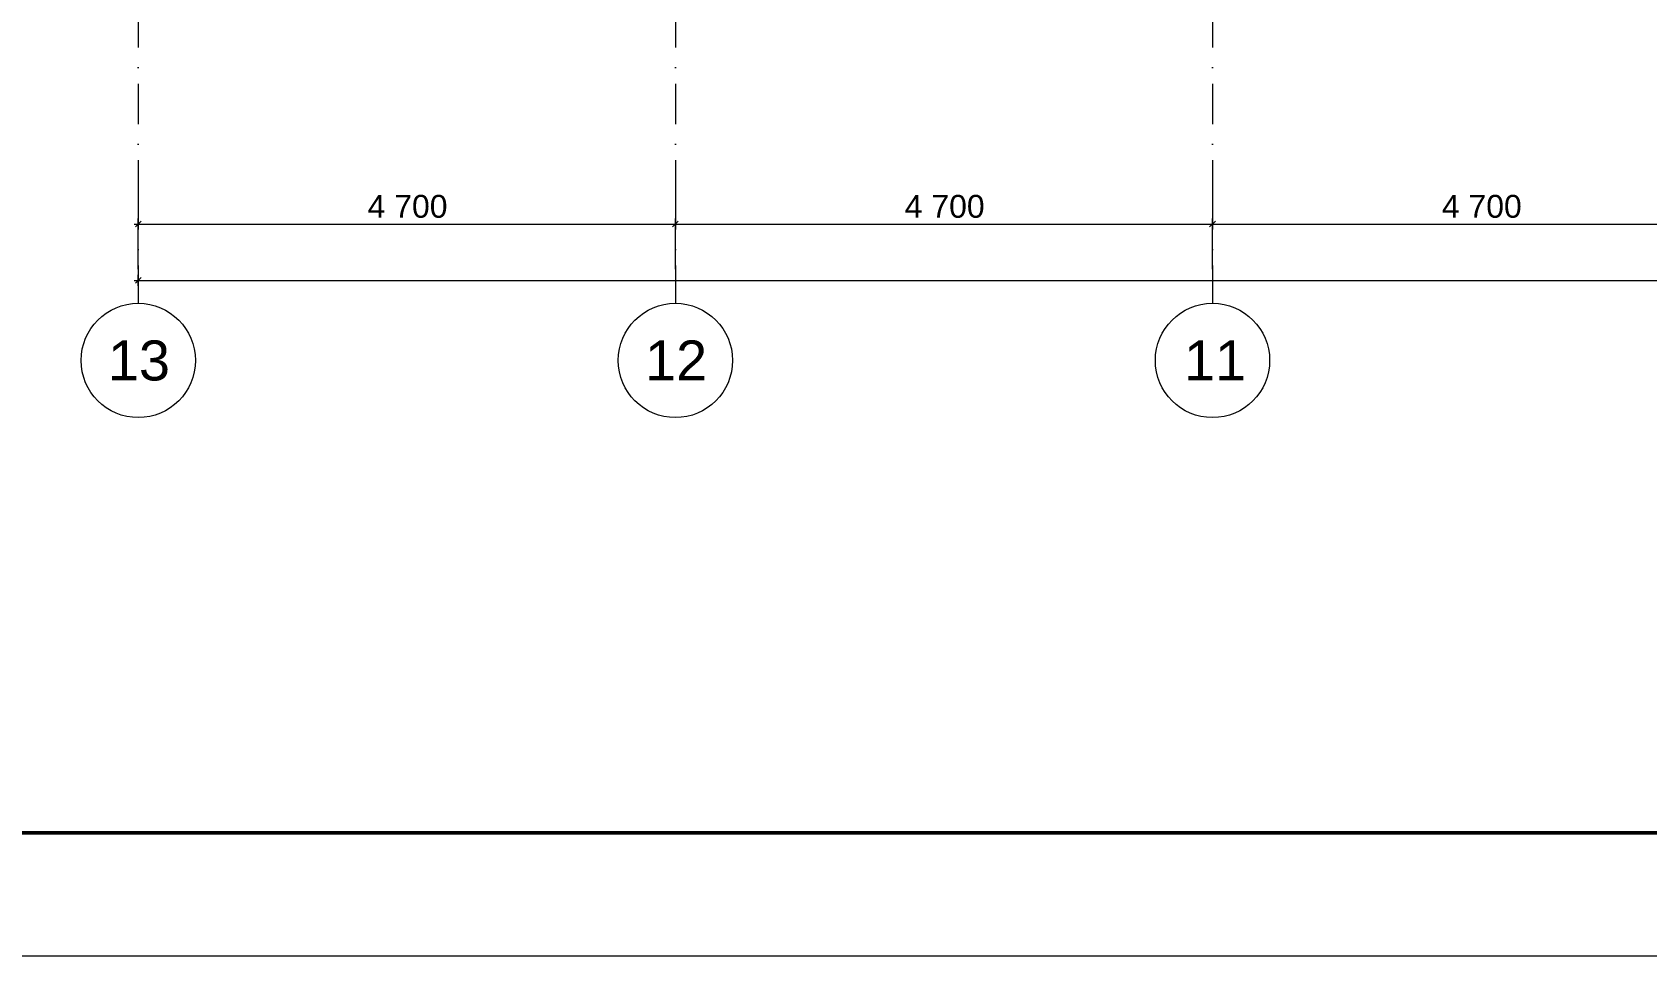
# Model space of a CAD drawing. Header units: millimetres. Extents: x 1499747 to 4230374, y -28481 to 441852.
# Drawn here: x 2510601 to 2524728, y 272203 to 280284 of the extents above; entities that cross this region are included whole.
import ezdxf
from ezdxf.enums import TextEntityAlignment as Align
from ezdxf.xclip import XClip

# ---------------------------------------------------------------- set-up
doc = ezdxf.new("R2010")
doc.units = ezdxf.units.MM
doc.header["$MEASUREMENT"] = 0
doc.header["$XCLIPFRAME"] = 0
doc.linetypes.add('Штрихпунктирная', pattern=[670.277762, 352.777767, -176.388884, 0, -141.111112])
for name, color, linetype, lineweight in [('1 Фасад_42_Размер - Общий_Ном._пера__1_Ном._пера__7', 7, 'Continuous', 18), ('1 Фасад_42_Элемент Модели - Оси_Ном._пера__2_Ном._пера__8', 8, 'Continuous', 18), ('Кабель 2х6 mm', 150, 'Continuous', 30)]:
    doc.layers.add(name, color=color, linetype=linetype, lineweight=lineweight)
doc.styles.add('СГЕНЕРИР_СТИЛЬ_2', font='arial.ttf')
doc.styles.add('СПДС', font='isocpeur.ttf', dxfattribs={"width": 0.9})

# ---------------------------------------------------------------- blocks, each defined once
blk = doc.blocks.new('Чертеж_5_42', base_point=(1557140, 9891))
at = {"layer": '1 Фасад_42_Размер - Общий_Ном._пера__1_Ном._пера__7', "color": 252, "linetype": 'Continuous', "true_color": 0x939598}
for p, q in [((1505303, 3585), (1505340, 3585)), ((1505365, 3610), (1505315, 3560)), ((1505340, 3191), (1505340, 3632)), ((1505340, 3585), (1510040, 3585)), ((1510065, 3610), (1510015, 3560)), ((1510065, 3610), (1510015, 3560)), ((1510040, 3191), (1510040, 3632)), ((1510040, 3191), (1510040, 3632)), ((1510040, 3585), (1514740, 3585)), ((1514765, 3610), (1514715, 3560)), ((1514765, 3610), (1514715, 3560)), ((1514740, 3191), (1514740, 3632)), ((1514740, 3191), (1514740, 3632)), ((1514740, 3585), (1519440, 3585)), ((1505365, 3117), (1505315, 3067)), ((1505340, 3045), (1505340, 3139)), ((1505303, 3092), (1505340, 3092)), ((1505340, 3092), (1557140, 3092))]:
    blk.add_line(p, q, dxfattribs=at)
at = {"layer": '1 Фасад_42_Элемент Модели - Оси_Ном._пера__2_Ном._пера__8', "linetype": 'Штрихпунктирная'}
for p, q in [((1505340, 18891), (1505340, 3891)), ((1510040, 18891), (1510040, 3891)), ((1514740, 18891), (1514740, 3891)), ((1505340, 3891), (1505340, 2891)), ((1510040, 3891), (1510040, 2891)), ((1514740, 3891), (1514740, 2891))]:
    blk.add_line(p, q, dxfattribs=at)
at = {"layer": '1 Фасад_42_Элемент Модели - Оси_Ном._пера__2_Ном._пера__8', "linetype": 'Continuous'}
for p, q in [((1505340, 3891), (1505341, 3891)), ((1505340, 3891), (1505341, 3891)), ((1510040, 3891), (1510041, 3891)), ((1510040, 3891), (1510041, 3891)), ((1514740, 3891), (1514741, 3891)), ((1514740, 3891), (1514741, 3891))]:
    blk.add_line(p, q, dxfattribs=at)
for centre in [(1505340, 2391), (1510040, 2391), (1514740, 2391)]:
    blk.add_circle(centre, 500, dxfattribs=at)
at = {"layer": '1 Фасад_42_Размер - Общий_Ном._пера__1_Ном._пера__7', "color": 252, "linetype": 'Continuous', "true_color": 0x939598, "char_height": 200, "attachment_point": 7, "style": 'СГЕНЕРИР_СТИЛЬ_2'}
for insert in [(1507347, 3637), (1512047, 3637), (1516747, 3637)]:
    blk.add_mtext('\\A1;{\\pql;\\fArial|b0|i0|c204|p0;\\W1.000000;4\xa0700}', dxfattribs=dict(at, insert=insert))
at = {"layer": '1 Фасад_42_Элемент Модели - Оси_Ном._пера__2_Ном._пера__8', "linetype": 'Continuous', "char_height": 350, "attachment_point": 1, "style": 'СГЕНЕРИР_СТИЛЬ_2'}
for s, insert in [('\\A1;{\\pql;\\fArial|b0|i0|c204|p0;\\W1.000000;13}', (1505074, 2566)), ('\\A1;{\\pql;\\fArial|b0|i0|c204|p0;\\W1.000000;12}', (1509774, 2566)), ('\\A1;{\\pql;\\fArial|b0|i0|c204|p0;\\W1.000000;11}', (1514491, 2566))]:
    blk.add_mtext(s, dxfattribs=dict(at, insert=insert))
blk = doc.blocks.new('*U32')
at = {"lineweight": 0}
blk.add_lwpolyline([(-415, -5), (5, -5), (5, 292), (-415, 292)], close=True, dxfattribs=at)
at = {"color": 0, "linetype": 'Continuous', "lineweight": 50}
blk.add_lwpolyline([(-395, 287), (0, 287), (0, 0), (-395, 0)], close=True, dxfattribs=at)
at = {"style": 'СПДС'}
for tag, p in [('ШИФР_ПРОЕКТА_ЛИСТ2', (-65, 7.5)), ('ЛИСТ_второй', (-5, 5))]:
    blk.add_attdef(tag, text='', height=2.5, dxfattribs=at).set_placement(p, align=Align.MIDDLE_CENTER)

msp = doc.modelspace()

# ---------------------------------------------------------------- block references
at = {"layer": 'Кабель 2х6 mm', "lineweight": 35}
ref = msp.add_blockref('Чертеж_5_42', (2563328.67685, 284912.32313), dxfattribs=at)
XClip(ref).set_block_clipping_path([(1496000, -1299.0576434789), (1580000, 60181.6414690267)])

# ---------------------------------------------------------------- next in the draw order: block references
at = {"lineweight": 0, "xscale": 215.0767254341117, "yscale": 215.0767254341117, "zscale": 215.0767254341117}
msp.add_blockref('*U32', (2586250.72945, 273277.9428), dxfattribs=at)

doc.saveas('drawing.dxf')
